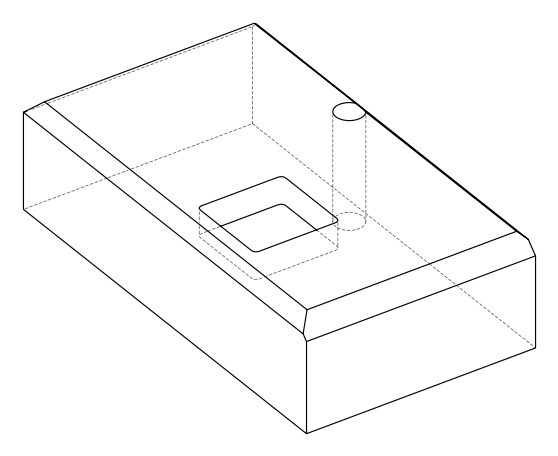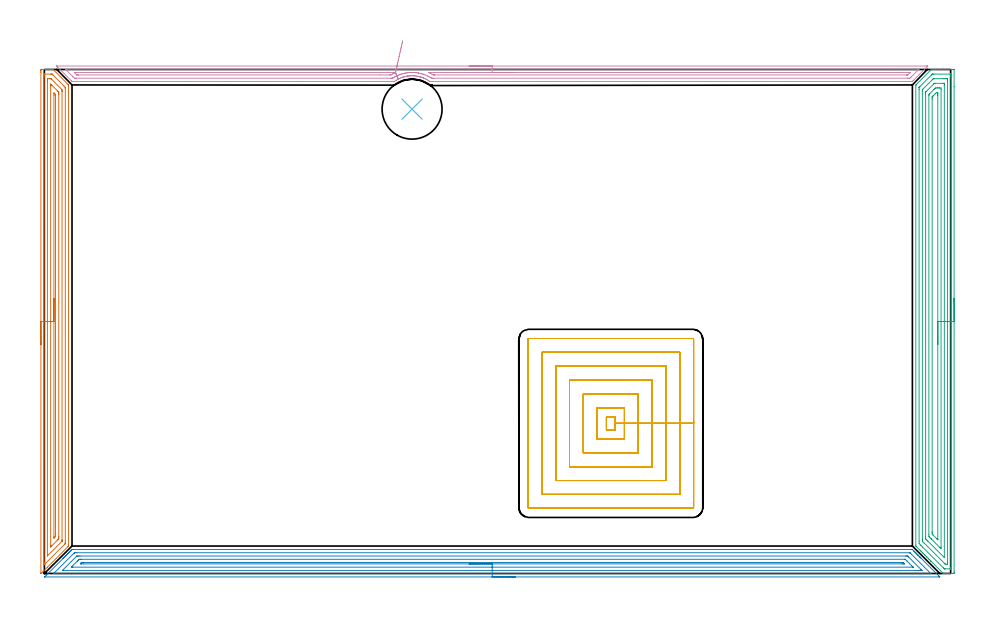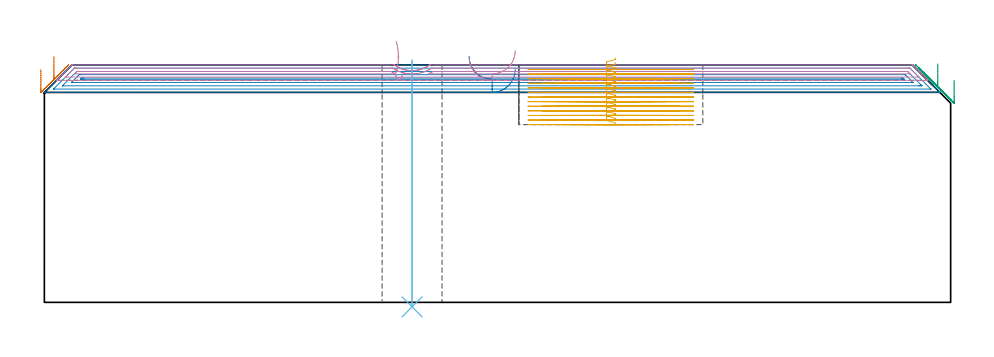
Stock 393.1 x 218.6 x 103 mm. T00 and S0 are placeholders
(PLAN: 6 operations, 2 tool changes, 73.1 min)
(1 AREA_MILL | FG_CHAMFER_SURFACE | UGT0205_001 | 8.63 min | 15742 mm3)
(2 AREA_MILL_1 | FG_CHAMFER_SURFACE_1 | UGT0205_001 | 15.25 min | 27221 mm3)
(3 AREA_MILL_2 | FG_CHAMFER_SURFACE_2 | UGT0205_001 | 10.56 min | 29268 mm3)
(4 AREA_MILL_3 | FG_CHAMFER_SURFACE_3 | UGT0205_001 | 9.13 min | 8290 mm3)
(5 MILL_RECTANGULAR_POCKET | POCKET_RECTANGULAR_STRAIGHT | NXT0201_009 | Follow Part, ap 2, ae 75% | 29.07 min | 168247 mm3)
(6 INDEXABLE_INSERT_DRILL_THROUGH_HOLE_FROM_SOLID | STEP1HOLE | NXT0302_023 | 0.43 min | 54596 mm3)
(TOOL UGT0205_001 | Chamfer Mill 20 x 3 x 45 deg. | D20 FL50 Z2)
(TOOL NXT0201_009 | ENDMILL 8mm [2P460-0800-NA 1630] | D8 FL26 Z6)
(TOOL NXT0302_023 | Index. Insert Drill 26mm [880-D2600L32-05] | D26 PA176 FL130 Z2)
(OP 1 AREA_MILL)
G17 G21 G94 G90
T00 M6
G54
G17 G0 G90 X-1.499 Y99.278 S1061 M3
G43 Z113. H0
Z101.001
G94 G1 Y99.316 Z100.129 F250.
Y99.43 Z99.265
Y99.618 Z98.413
Y99.881 Z97.581
Y100.215 Z96.775
Y100.617 Z96.001
Y101.086 Z95.265
Y101.617 Z94.573
Y102.207 Z93.93
Y102.85 Z93.341
Y103.542 Z92.809
Y104.278 Z92.341
Y105.051 Z91.938
Y105.857 Z91.604
Y106.689 Z91.342
Y107.541 Z91.153
Y108.406 Z91.039
Y109.278 Z91.001
X-1.5 Y217.455 Z91.
X-1.499 Y218.011 Z91.001
X-1.496 Y218.342 Z91.002
X-1.492 Y218.59 Z91.003
X-1.172 Y218.6 Z91.323
X-0.876 Z91.62
X-0.299 Z92.195
X0.293 Z92.791
X0.573 Z93.07
X2.318 Z94.814
X2.879 Z95.378
X3.191 Z95.69
X3.627 Z96.126
X3.785 Y218.599 Z96.282
X3.8 Y218.592 Z96.297
X3.82 Y218.581 Z96.317
X10.182 Y212.218 Z102.682
X10.438 Y211.96 Z102.934
X10.504 Y211.887 Z102.996
X10.5 Y211.776 Z103.
Y12.13
X10.508 Y11.913 Z102.991
X10.437 Y11.838 Z102.928
X10.269 Y11.668 Z102.766
X1.373 Y2.773 Z93.872
X-1.133 Y0.267 Z91.363
X-1.172 Y0.231 Z91.324
X-1.323 Y0.099 Z91.175
X-1.435 Y0. Z91.062
X-1.486 Y-0.036 Z91.011
X-1.487 Y-0.037 Z91.009
X-1.492 Y-0.005 Z91.006
X-1.493 Y0.001 Z91.005
X-1.495 Y0.046 Z91.004
X-1.498 Y0.099 Z91.002
X-1.499 Y109.278 Z91.001
X-0.085 Z92.415
X-0.086 Y215.338 Z92.414
X-0.085 Y216.01 Z92.415
X-0.083 Y216.229 Z92.417
X-0.079 Y216.563 Z92.421
X-0.068 Y216.59 Z92.432
X-0.008 Y216.594 Z92.492
X0.089 Y216.598 Z92.589
X0.21 Y216.6 Z92.71
X2.828 Y216.599 Z95.328
X3.191 Y216.595 Z95.691
X3.312 Y216.59 Z95.812
X3.352 Y216.586 Z95.852
X3.385 Y216.557 Z95.885
X3.452 Y216.494 Z95.952
X3.721 Y216.229 Z96.221
X8.427 Y211.523 Z100.927
X9.061 Y210.881 Z101.561
X9.079 Y210.855 Z101.579
X9.082 Y210.838 Z101.582
X9.084 Y210.797 Z101.584
X9.085 Y210.713 Z101.585
X9.086 Y210.545 Z101.586
X9.085 Y13.913 Z101.585
X9.084 Y13.243 Z101.584
X9.081 Y13.022 Z101.581
X9.079 Y12.943 Z101.579
X9.018 Y12.876 Z101.518
X8.919 Y12.773 Z101.419
X8.795 Y12.646 Z101.295
X0.259 Y4.11 Z92.759
X0.048 Y3.905 Z92.548
X-0.029 Y3.833 Z92.471
X-0.077 Y3.795 Z92.423
X-0.08 Y3.886 Z92.42
X-0.082 Y4.11 Z92.418
X-0.084 Y4.505 Z92.416
Y4.781
X-0.085 Y109.278 Z92.415
X1.329 Z93.829
Y213.675
X1.333 Y214.446 Z93.833
X1.335 Y214.56 Z93.835
X1.339 Y214.59 Z93.839
X1.371 Y214.593 Z93.871
X1.446 Y214.596 Z93.946
X2.168 Y214.6 Z94.668
X2.318 Y214.599 Z94.818
X2.469 Y214.597 Z94.969
X2.77 Y214.59 Z95.27
X2.912 Y214.577 Z95.412
X2.959 Y214.535 Z95.459
X3.053 Y214.446 Z95.553
X7.51 Y209.99 Z100.01
X7.554 Y209.944 Z100.054
X7.651 Y209.838 Z100.151
X7.664 Y209.458 Z100.164
X7.669 Y209.218 Z100.169
X7.671 Y209.099 Z100.171
Y14.685
X7.67 Y14.299 Z100.17
X7.667 Y14.107 Z100.167
X7.664 Y14.012 Z100.164
X7.657 Y13.968 Z100.157
X7.612 Y13.913 Z100.112
X7.584 Y13.883 Z100.084
X7.554 Y13.853 Z100.054
X1.411 Y7.71 Z93.911
X1.373 Y7.675 Z93.873
X1.353 Y7.664 Z93.853
X1.336 Y7.658 Z93.836
X1.334 Y7.675 Z93.834
X1.332 Y7.701 Z93.832
X1.331 Y7.792 Z93.831
X1.329 Y109.278 Z93.829
X2.744 Z95.244
X2.743 Y211.339 Z95.243
X2.744 Y211.773 Z95.244
X2.747 Y212.226 Z95.247
X2.749 Y212.278 Z95.249
X2.945 Y212.096 Z95.445
X3.106 Y211.943 Z95.606
X3.191 Y211.86 Z95.691
X3.279 Y211.773 Z95.779
X5.809 Y209.242 Z98.309
X5.952 Y209.099 Z98.452
X6.101 Y208.945 Z98.601
X6.202 Y208.837 Z98.702
X6.251 Y208.779 Z98.751
X6.252 Y208.754 Z98.752
X6.255 Y208.643 Z98.755
X6.257 Y208.208 Z98.757
Y207.75
Y16.13
X6.256 Y15.696 Z98.756
X6.253 Y15.242 Z98.753
X6.25 Y15.026 Z98.75
X6.05 Y14.805 Z98.55
X5.93 Y14.681 Z98.43
X5.809 Y14.558 Z98.309
X3.191 Y11.94 Z95.691
X2.841 Y11.598 Z95.341
X2.78 Y11.541 Z95.28
X2.75 Y11.523 Z95.25
X2.747 Y11.566 Z95.247
X2.746 Y11.602 Z95.246
X2.745 Y11.696 Z95.245
X2.744 Y12.131 Z95.244
Y109.278
X4.158 Z96.658
X4.157 Y207.411 Z96.657
X4.16 Y208.109 Z96.66
X4.163 Y208.208 Z96.663
X4.174 Y208.416 Z96.674
X4.236 Y208.358 Z96.736
X4.393 Y208.208 Z96.893
X4.639 Y207.958 Z97.139
X4.764 Y207.826 Z97.264
X4.837 Y207.748 Z97.337
X4.838 Y207.728 Z97.338
X4.841 Y207.633 Z97.341
X4.843 Y207.442 Z97.343
Y207.412
X4.842 Y16.515 Z97.342
X4.838 Y16.154 Z97.338
X4.836 Y16.067 Z97.336
X4.795 Y16.005 Z97.295
X4.716 Y15.921 Z97.216
X4.497 Y15.696 Z96.997
X4.397 Y15.596 Z96.897
X4.277 Y15.478 Z96.777
X4.184 Y15.39 Z96.684
X4.171 Y15.379 Z96.671
X4.166 Y15.428 Z96.666
X4.16 Y15.597 Z96.66
X4.159 Y15.696 Z96.659
Y15.824
X4.158 Y109.278 Z96.658
Y110.149 Z96.696
Y111.014 Z96.81
Y111.866 Z96.999
Y112.698 Z97.261
Y113.504 Z97.595
Y114.278 Z97.998
Y115.013 Z98.466
Y115.706 Z98.997
Y116.349 Z99.587
Y116.938 Z100.23
Y117.469 Z100.922
Y117.938 Z101.658
Y118.341 Z102.432
Y118.675 Z103.238
Y118.937 Z104.07
Y119.126 Z104.921
Y119.24 Z105.786
Y119.278 Z106.658
G0 Z113.
M5
M2
(OP 2 AREA_MILL_1)
G17 G21 G94 G90
T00 M6
G54
G17 G0 G90 X204.25 Y-1.5 S1061 M3
G43 Z113. H0
Z101.1
G94 G1 X204.212 Z100.228 F250.
X204.098 Z99.363
X203.909 Z98.512
X203.647 Z97.68
X203.313 Z96.874
X202.91 Z96.1
X202.442 Z95.364
X201.91 Z94.672
X201.321 Z94.029
X200.678 Z93.44
X199.986 Z92.908
X199.25 Z92.44
X198.476 Z92.037
X197.67 Z91.703
X196.838 Z91.441
X195.986 Z91.252
X195.122 Z91.138
X194.25 Z91.1
X0.224
X0.129 Y-1.494 Z91.104
X0.119 Y-1.492 Z91.105
X0.129 Y-1.469 Z91.128
X0.967 Y-0.632 Z91.967
X8.13 Y6.531 Z99.128
X8.174 Y6.575 Z99.174
X8.384 Y6.784 Z99.383
X8.427 Y6.828 Z99.426
X8.472 Y6.873 Z99.472
X8.68 Y7.081 Z99.68
X8.724 Y7.126 Z99.723
X8.77 Y7.171 Z99.77
X8.977 Y7.378 Z99.977
X9.022 Y7.423 Z100.02
X9.068 Y7.469 Z100.068
X9.274 Y7.674 Z100.273
X9.319 Y7.72 Z100.318
X9.366 Y7.767 Z100.366
X9.57 Y7.971 Z100.57
X9.616 Y8.018 Z100.615
X9.664 Y8.065 Z100.664
X9.867 Y8.268 Z100.867
X9.914 Y8.315 Z100.912
X9.962 Y8.363 Z100.962
X10.164 Y8.564 Z101.163
X10.211 Y8.612 Z101.209
X10.26 Y8.661 Z101.26
X10.46 Y8.861 Z101.46
X10.508 Y8.91 Z101.507
X10.558 Y8.959 Z101.558
X10.757 Y9.158 Z101.757
X10.806 Y9.207 Z101.804
X10.856 Y9.257 Z101.856
X11.054 Y9.454 Z102.053
X11.103 Y9.504 Z102.101
X11.154 Y9.555 Z102.153
X11.35 Y9.751 Z102.35
X11.4 Y9.802 Z102.399
X11.699 Y10.099 Z102.699
X11.995 Y10.396 Z102.994
X11.997 Y10.397 Z102.995
X12.003 Y10.401 Z102.996
X12.342 Y10.4 Z103.
X376.154
X376.496 Y10.401 Z102.996
X376.503 Y10.397 Z102.995
X376.505 Y10.396 Z102.994
X377.048 Y9.852 Z102.451
X377.1 Y9.802 Z102.399
X377.149 Y9.751 Z102.35
X377.346 Y9.554 Z102.153
X377.397 Y9.504 Z102.101
X377.446 Y9.454 Z102.053
X377.644 Y9.256 Z101.855
X377.694 Y9.207 Z101.804
X377.743 Y9.158 Z101.757
X377.942 Y8.959 Z101.557
X377.992 Y8.91 Z101.507
X378.039 Y8.861 Z101.46
X378.24 Y8.661 Z101.26
X378.289 Y8.612 Z101.209
X378.336 Y8.564 Z101.163
X378.538 Y8.363 Z100.962
X378.586 Y8.315 Z100.912
X378.633 Y8.268 Z100.867
X378.836 Y8.065 Z100.664
X378.884 Y8.018 Z100.615
X378.929 Y7.971 Z100.57
X379.134 Y7.767 Z100.366
X379.181 Y7.72 Z100.318
X379.226 Y7.674 Z100.273
X379.432 Y7.469 Z100.068
X379.478 Y7.423 Z100.02
X379.523 Y7.378 Z99.977
X379.73 Y7.171 Z99.77
X379.775 Y7.126 Z99.723
X379.819 Y7.081 Z99.68
X380.028 Y6.873 Z99.472
X380.073 Y6.828 Z99.426
X380.116 Y6.784 Z99.383
X380.326 Y6.575 Z99.174
X380.37 Y6.531 Z99.128
X388.073 Y-1.172 Z91.427
X388.249 Y-1.348 Z91.25
X388.371 Y-1.474 Z91.124
X388.383 Y-1.494 Z91.103
X388.371 Y-1.499 Z91.099
X194.25 Y-1.5 Z91.1
Y-0.086 Z92.514
X4.301
X3.988 Y-0.079 Z92.521
X4.004 Y-0.056 Z92.544
X4.045 Y-0.01 Z92.59
X4.171 Y0.12 Z92.72
X4.301 Y0.251 Z92.851
X12.653 Y8.603 Z101.203
X12.963 Y8.91 Z101.51
X13.021 Y8.962 Z101.562
X13.042 Y8.979 Z101.579
X13.088 Y8.981 Z101.581
X13.165 Y8.985 Z101.585
X13.24
X14.057 Y8.986 Z101.586
X375.185 Y8.985 Z101.585
X375.26 Y8.984 Z101.584
X375.336 Y8.981 Z101.581
X375.465 Y8.973 Z101.573
X375.532 Y8.91 Z101.51
X376.154 Y8.295 Z100.895
X384.46 Y-0.01 Z92.59
X384.495 Y-0.048 Z92.552
X384.515 Y-0.071 Z92.529
X384.518 Y-0.077 Z92.523
X384.502 Y-0.079 Z92.521
X384.351 Y-0.084 Z92.516
X384.275 Y-0.086 Z92.514
X194.25
Y1.328 Z93.928
X8.323 Y1.329 Z93.929
X7.923 Y1.33 Z93.93
X7.876 Y1.332 Z93.932
X7.858 Y1.335 Z93.935
X7.849 Y1.339 Z93.939
X7.854 Y1.35 Z93.95
X7.861 Y1.36 Z93.96
X7.876 Y1.377 Z93.977
X13.88 Y7.379 Z99.979
X13.967 Y7.463 Z100.063
X14.039 Y7.528 Z100.128
X14.083 Y7.564 Z100.164
X14.134 Y7.566 Z100.166
X14.582 Y7.57 Z100.17
X15.027 Y7.571 Z100.171
X15.475
X373.473
X373.922 Y7.57 Z100.17
X374.366 Y7.565 Z100.165
X374.425 Y7.564 Z100.164
X374.488 Y7.504 Z100.104
X374.619 Y7.379 Z99.979
X374.874 Y7.126 Z99.726
X380.225 Y1.774 Z94.374
X380.624 Y1.371 Z93.971
X380.651 Y1.335 Z93.935
X380.624 Y1.334 Z93.934
X380.175 Y1.33 Z93.93
X379.73 Y1.329 Z93.929
X379.282 Y1.328 Z93.928
X194.25
Y2.743 Z95.343
X12.346
X12.268 Y2.744 Z95.344
X11.713 Y2.753 Z95.353
X11.982 Y3.029 Z95.629
X12.135 Y3.185 Z95.785
X14.29 Y5.342 Z97.942
X14.659 Y5.709 Z98.309
X15.027 Y6.074 Z98.674
X15.111 Y6.15 Z98.75
X15.921 Y6.157 Z98.757
X15.998
X373.064 Y6.156 Z98.756
X373.268 Y6.154 Z98.754
X373.369 Y6.151 Z98.751
X373.391 Y6.149 Z98.749
X373.419 Y6.125 Z98.725
X373.473 Y6.077 Z98.677
X374.209 Y5.342 Z97.942
X376.154 Y3.397 Z95.997
X376.748 Y2.799 Z95.399
X376.78 Y2.763 Z95.363
X376.79 Y2.749 Z95.349
X376.786 Y2.748 Z95.348
X376.697 Y2.745 Z95.345
X376.516 Y2.743 Z95.343
X194.25
Y4.157 Z96.757
X16.815
X16.214 Y4.158 Z96.758
X15.921 Y4.16 Z96.76
X15.644 Y4.164 Z96.764
X15.856 Y4.45 Z97.05
X15.886 Y4.485 Z97.085
X15.921 Y4.522 Z97.122
X16.093 Y4.683 Z97.283
X16.151 Y4.736 Z97.336
X16.222 Y4.738 Z97.338
X16.523 Y4.742 Z97.342
X16.815 Y4.743 Z97.343
X17.415
X371.685 Y4.742 Z97.342
X372.289 Y4.739 Z97.339
X372.353 Y4.736 Z97.336
X372.503 Y4.596 Z97.196
X372.579 Y4.523 Z97.123
X372.652 Y4.45 Z97.05
X372.724 Y4.376 Z96.976
X372.863 Y4.229 Z96.829
X372.924 Y4.162 Z96.762
X372.913 Y4.16 Z96.76
X372.871 Y4.158 Z96.758
X372.579 Y4.157 Z96.757
X371.979
X194.25
X193.378 Z96.795
X192.514 Z96.909
X191.662 Z97.098
X190.83 Z97.36
X190.024 Z97.694
X189.25 Z98.097
X188.514 Z98.565
X187.822 Z99.096
X187.179 Z99.686
X186.59 Z100.329
X186.058 Z101.021
X185.59 Z101.757
X185.187 Z102.531
X184.853 Z103.337
X184.591 Z104.169
X184.402 Z105.02
X184.288 Z105.885
X184.25 Z106.757
G0 Z113.
M5
M2
(OP 3 AREA_MILL_2)
G17 G21 G94 G90
T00 M6
G54
G17 G0 G90 X394.6 Y119.3 S1061 M3
G43 Z113. H0
Z96.4
G94 G1 Y119.262 Z95.528 F250.
Y119.148 Z94.664
Y118.959 Z93.812
Y118.697 Z92.98
Y118.363 Z92.174
Y117.96 Z91.4
Y117.492 Z90.664
Y116.96 Z89.972
Y116.371 Z89.329
Y115.728 Z88.74
Y115.036 Z88.209
Y114.3 Z87.74
Y113.526 Z87.337
Y112.72 Z87.003
Y111.888 Z86.741
Y111.037 Z86.552
Y110.172 Z86.438
Y109.3 Z86.4
X394.599 Y0.632 Z86.401
X394.596 Y0.229
X394.592 Y0.01 Z86.404
X394.2 Y0. Z86.796
X391.567 Z89.429
X390.839 Z90.161
X390.539 Z90.461
X389.915 Z91.083
X389.899 Y0.002 Z91.099
X389.897 Z91.101
X384.676 Y5.224 Z96.324
X384.544 Y5.354 Z96.453
X384.497 Y5.403 Z96.501
X383.844 Y6.056 Z97.156
X383.667 Y6.232 Z97.33
X383.013 Y6.888 Z97.987
X382.789 Y7.109 Z98.207
X382.181 Y7.719 Z98.818
X382.112 Y7.788 Z98.887
X381.911 Y7.987 Z99.085
X381.35 Y8.55 Z99.65
X381.217 Y8.682 Z99.781
X381.033 Y8.865 Z99.963
X380.518 Y9.382 Z100.482
X380.156 Y9.743 Z100.841
X379.863 Y10.035 Z101.133
X378.335 Y11.564 Z102.663
X378.126 Y11.774 Z102.869
X377.999 Y11.905 Z102.984
X378. Y12.259 Z103.
Y211.707
X378.003 Y211.895 Z102.989
X378.142 Y212.043 Z102.857
X384.619 Y218.52 Z96.379
X384.69 Y218.59 Z96.307
X384.963 Y218.6 Z96.032
X385.272 Z95.728
X385.573 Z95.427
X386.3 Z94.695
X387.541 Z93.456
X388.933 Z92.062
X394.2 Z86.798
X394.459 Y218.598 Z86.538
X394.592 Y218.59 Z86.406
X394.599 Y218.455 Z86.399
X394.6 Y211.176 Z86.4
Y109.3
X393.186 Z87.814
X393.185 Y2.561 Z87.815
X393.184 Y2.421 Z87.816
X393.179 Y2.045 Z87.821
X393.174 Y2.01 Z87.826
X393.106 Y2.006 Z87.894
X392.996 Y2.002 Z88.004
X392.857 Y2. Z88.143
X390.689 Y2.001 Z90.311
X390.551 Y2.002 Z90.449
X390.441 Y2.006 Z90.559
X390.369 Y2.01 Z90.631
X390.316 Y2.046 Z90.684
X389.93 Y2.421 Z91.07
X380.985 Y11.365 Z100.015
X380.156 Y12.196 Z100.844
X380.094 Y12.259 Z100.906
X379.421 Y13.008 Z101.579
X379.414 Y14.048 Z101.586
Y209.918
X379.416 Y210.671 Z101.584
X379.419 Y210.812 Z101.581
X379.421 Y210.855 Z101.579
X379.456 Y210.895 Z101.544
X379.525 Y210.97 Z101.475
X379.63 Y211.079 Z101.37
X379.763 Y211.213 Z101.237
X384.729 Y216.179 Z96.271
X385.083 Y216.525 Z95.917
X385.131 Y216.57 Z95.869
X385.165 Y216.59 Z95.835
X385.216 Y216.593 Z95.784
X385.422 Y216.597 Z95.578
X385.887 Y216.6 Z95.113
X392.909 Z88.091
X393.11 Y216.597 Z87.89
X393.146 Y216.594 Z87.854
X393.179 Y216.59 Z87.821
X393.18 Y216.542 Z87.82
X393.185 Y216.319 Z87.815
Y216.179
X393.186 Y215.423 Z87.814
Y109.3
X391.772 Z89.228
X391.771 Y4.896 Z89.229
X391.766 Y4.21 Z89.234
X391.765 Y4.008 Z89.235
X391.567 Z89.433
X390.885 Y4.01 Z90.115
X390.788 Y4.024 Z90.212
X390.689 Y4.115 Z90.311
X390.59 Y4.21 Z90.41
X381.646 Y13.154 Z99.354
X381.033 Y13.775 Z99.967
X380.9 Y13.916 Z100.1
X380.839 Y13.985 Z100.161
X380.836 Y14.048 Z100.164
X380.832 Y14.254 Z100.168
X380.829 Y14.943 Z100.171
Y15.151
Y209.232
X380.832 Y209.575 Z100.168
X380.835 Y209.746 Z100.165
X380.838 Y209.827 Z100.162
X380.92 Y209.918 Z100.08
X380.976 Y209.976 Z100.024
X381.033 Y210.034 Z99.967
X385.422 Y214.422 Z95.578
X385.594 Y214.583 Z95.406
X385.758 Y214.59 Z95.242
X386.095 Y214.598 Z94.905
X389.811 Y214.6 Z91.189
X390.689 Z90.311
X391.362 Y214.599 Z89.638
X391.567 Y214.594 Z89.433
X391.765 Y214.589 Z89.235
X391.768 Y214.39 Z89.232
X391.77 Y214.183 Z89.23
X391.771 Y213.496 Z89.229
Y213.287
X391.772 Y109.3 Z89.228
X390.357 Z90.643
Y6.893
X383.2 Y14.048 Z97.8
X382.789 Y14.462 Z98.211
X382.315 Y14.943 Z98.685
X382.25 Y15.017 Z98.75
X382.247 Y15.082 Z98.753
X382.245 Y15.221 Z98.755
X382.243 Y15.499 Z98.757
Y15.837
Y207.791
X382.244 Y208.129 Z98.756
X382.247 Y208.681 Z98.753
X382.25 Y208.768 Z98.75
X382.26 Y208.799 Z98.74
X382.286 Y208.828 Z98.714
X382.473 Y209.024 Z98.527
X385.733 Y212.284 Z95.267
X385.924 Y212.472 Z95.076
X385.994 Y212.538 Z95.006
X386.034 Y212.574 Z94.966
X386.082 Y212.59 Z94.918
X386.3 Y212.6 Z94.7
X389.811 Z91.189
X390.249 Y212.592 Z90.751
X390.351 Y212.589 Z90.649
X390.354 Y212.52 Z90.646
X390.355 Y212.448 Z90.645
X390.357 Y212.045 Z90.643
Y211.707
Y109.3
X388.943 Z92.057
Y11.355
X388.933 Y10.777 Z92.067
X388.335 Y11.365 Z92.665
X384.755 Y14.943 Z96.245
X384.544 Y15.154 Z96.456
X383.866 Y15.837 Z97.134
X383.667 Y16.044 Z97.333
X383.657 Y16.741 Z97.343
Y207.245
X383.667 Y207.756 Z97.333
X383.848 Y207.945 Z97.152
X384.028 Y208.129 Z96.972
X385.816 Y209.918 Z95.184
X386.062 Y210.161 Z94.938
X386.3 Y210.392 Z94.7
X386.515 Y210.594 Z94.485
X387.178 Y210.599 Z93.822
X387.387 Y210.6 Z93.613
X388.056 Y210.599 Z92.944
X388.265 Z92.735
X388.933 Y210.59 Z92.067
X388.943 Y209.908 Z92.057
Y109.3
X387.529 Z93.471
X387.528 Y14.943 Z93.472
X387.526 Y14.732 Z93.474
X387.524 Y14.654 Z93.476
X387.522 Y14.638 Z93.478
X387.486 Y14.67 Z93.514
X387.394 Y14.758 Z93.606
X387.205 Y14.943 Z93.795
X387.178 Y14.97 Z93.822
X385.416 Y16.731 Z95.584
X385.078 Y17.082 Z95.922
X385.074 Y17.626 Z95.926
X385.072 Y17.983 Z95.928
Y205.803
X385.074 Y206.341 Z95.926
X385.077 Y206.692 Z95.923
X385.089 Y206.729 Z95.911
X385.114 Y206.758 Z95.886
X385.182 Y206.831 Z95.818
X385.422 Y207.075 Z95.578
X385.502 Y207.154 Z95.498
X386.388 Y208.04 Z94.612
X386.477 Y208.129 Z94.523
X386.835 Y208.479 Z94.165
X386.949 Y208.59 Z94.051
X387.178 Y208.594 Z93.822
X387.332 Z93.668
X387.454 Y208.59 Z93.546
X387.522 Y208.58 Z93.478
X387.524 Y208.487 Z93.476
X387.527 Y208.129 Z93.473
X387.528 Y207.772 Z93.472
X387.529 Y207.235 Z93.471
Y109.3
Y108.428 Z93.509
Y107.564 Z93.623
Y106.712 Z93.812
Y105.88 Z94.074
Y105.074 Z94.408
Y104.3 Z94.811
Y103.564 Z95.28
Y102.872 Z95.811
Y102.229 Z96.4
Y101.64 Z97.043
Y101.109 Z97.735
Y100.64 Z98.471
Y100.237 Z99.245
Y99.903 Z100.051
Y99.641 Z100.883
Y99.452 Z101.735
Y99.338 Z102.6
Y99.3 Z103.471
G0 Z113.
M5
M2
(OP 4 AREA_MILL_3)
G17 G21 G94 G90
T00 M6
G54
G17 G0 G90 X184.25 Y220.1 S1061 M3
G43 Z113. H0
Z106.3
G94 G1 X184.288 Z105.428 F250.
X184.402 Z104.563
X184.591 Z103.712
X184.853 Z102.88
X185.187 Z102.074
X185.59 Z101.3
X186.058 Z100.564
X186.59 Z99.872
X187.179 Z99.229
X187.822 Z98.639
X188.514 Z98.108
X189.25 Z97.64
X190.024 Z97.237
X190.83 Z96.903
X191.662 Z96.641
X192.514 Z96.452
X193.378 Z96.338
X194.25 Z96.3
X383.067
X383.095 Y220.099 Z96.299
X383.19 Y220.093 Z96.297
X383.182 Y220.077 Z96.313
X383.039 Y219.938 Z96.46
X382.9 Y219.798 Z96.598
X379.468 Y216.368 Z100.031
X376.79 Y213.69 Z102.709
X376.567 Y213.468 Z102.928
X376.495 Y213.403 Z102.989
X376.344 Y213.4 Z103.
X167.471
X167.157 Y213.404 Z102.99
X166.993 Y213.519 Z102.879
X166.978 Y213.53 Z102.868
X166.534 Y213.823 Z102.573
X166.084 Y214.102 Z102.294
X165.632 Y214.359 Z102.04
X165.19 Y214.583 Z101.816
X164.745 Y214.788 Z101.61
X164.576 Y214.86 Z101.54
X164.347 Y214.954 Z101.441
X164.296 Y214.976 Z101.42
X164.11 Y215.047 Z101.35
X163.925 Y215.117 Z101.281
X163.552 Y215.249 Z101.149
X163.455 Y215.279 Z101.118
X163.402 Y215.295 Z101.101
X163.182 Y215.359 Z101.038
X163.008 Y215.408 Z100.986
X162.955 Y215.424 Z100.972
X162.881 Y215.444 Z100.954
X162.677 Y215.497 Z100.901
X162.562 Y215.525 Z100.87
X162.507 Y215.539 Z100.856
X162.116 Y215.623 Z100.768
X162.061 Y215.636 Z100.757
X161.613 Y215.721 Z100.677
X161.166 Y215.787 Z100.611
X160.719 Y215.834 Z100.565
X160.675 Y215.837 Z100.562
X160.331 Y215.857 Z100.533
X160.016 Y215.879 Z100.514
X159.825 Y215.891 Z100.502
X159.769 Y215.893 Z100.499
X159.707 Y215.892 Z100.498
X159.626 Y215.894 Z100.499
X159.619 Y215.895
X159.53 Y215.894 Z100.495
X159.479 Z100.497
X159.266 Y215.896 Z100.502
X158.931 Y215.883 Z100.516
X158.545 Y215.855 Z100.537
X158.483 Y215.851 Z100.542
X158.306 Y215.836 Z100.56
X158.037 Y215.811 Z100.587
X157.653 Y215.76 Z100.637
X157.589 Y215.752 Z100.646
X157.559 Y215.747 Z100.651
X157.142 Y215.678 Z100.719
X156.76 Y215.599 Z100.794
X156.694 Y215.586 Z100.808
X156.559 Y215.553 Z100.841
X156.314 Y215.493 Z100.901
X156.248 Y215.478 Z100.919
X156.233 Y215.474 Z100.924
X156.125 Y215.444 Z100.955
X156.04 Y215.419 Z100.979
X155.867 Y215.368 Z101.027
X155.5 Y215.265 Z101.135
X155.448 Y215.25 Z101.15
X155.354 Y215.219 Z101.181
X155.338 Y215.213 Z101.187
X154.975 Y215.078 Z101.317
X154.905 Y215.053 Z101.343
X154.46 Y214.877 Z101.521
X154.011 Y214.677 Z101.722
X153.566 Y214.462 Z101.936
X153.367 Y214.359 Z102.04
X152.672 Y213.951 Z102.449
X151.901 Y213.447 Z102.952
X151.837 Y213.406 Z102.992
X151.404 Y213.4 Z103.
X12.156
X12.005 Y213.403 Z102.989
X11.929 Y213.47 Z102.927
X11.71 Y213.69 Z102.709
X11.697 Y213.702 Z102.697
X5.734 Y219.665 Z96.733
X5.6 Y219.798 Z96.598
X5.461 Y219.938 Z96.46
X5.318 Y220.077 Z96.312
X5.31 Y220.093 Z96.297
X5.309 Y220.095 Z96.295
X5.433 Y220.1 Z96.3
X194.25
Y218.686 Z97.714
X378.819 Y218.685 Z97.715
X379.022 Y218.684 Z97.716
X379.273 Y218.681 Z97.719
X379.311 Y218.68 Z97.72
X379.297 Y218.659 Z97.741
X379.122 Y218.475 Z97.925
X379.022 Y218.372 Z98.028
X376.217 Y215.567 Z100.833
X376.093 Y215.444 Z100.956
X375.772 Y215.131 Z101.269
X375.451 Y214.821 Z101.579
X375.2 Y214.818 Z101.582
X374.559 Y214.815 Z101.585
X374.311 Y214.814 Z101.586
X169.009 Y214.815 Z101.585
X168.364 Y214.819 Z101.581
X168.11 Y214.821 Z101.579
X167.949 Y214.835 Z101.565
X167.712 Y214.976 Z101.424
X167.471 Y215.118 Z101.282
X166.901 Y215.444 Z100.956
X166.579 Y215.613 Z100.787
X166.221 Y215.793 Z100.607
X165.686 Y216.03 Z100.37
X164.994 Y216.315 Z100.085
X164.794 Y216.39 Z100.01
X164.671 Y216.434 Z99.966
X164.201 Y216.586 Z99.814
X163.901 Y216.673 Z99.727
X163.39 Y216.813 Z99.587
X163.008 Y216.905 Z99.495
X162.237 Y217.067 Z99.333
X162.17 Y217.08 Z99.32
X162.116 Y217.088 Z99.312
X161.468 Y217.185 Z99.215
X161.223 Y217.211 Z99.189
X161.194 Y217.214 Z99.186
X160.331 Y217.28 Z99.12
X160.227 Y217.286 Z99.114
X159.82 Y217.303 Z99.097
X159.438 Y217.307 Z99.093
X159.314 Y217.306 Z99.094
X158.545 Y217.275 Z99.125
X158.459 Y217.27 Z99.13
X157.653 Y217.199 Z99.201
X157.64 Y217.198 Z99.202
X157.545 Y217.185 Z99.215
X156.866 Y217.082 Z99.318
X156.76 Y217.063 Z99.337
X156.121 Y216.938 Z99.462
X156.007 Y216.914 Z99.486
X155.867 Y216.879 Z99.521
X155.413 Y216.758 Z99.642
X154.975 Y216.634 Z99.766
X154.723 Y216.561 Z99.839
X154.082 Y216.345 Z100.055
X154.059 Y216.337 Z100.063
X153.998 Y216.315 Z100.085
X153.426 Y216.084 Z100.316
X153.329 Y216.043 Z100.357
X153.19 Y215.98 Z100.42
X152.819 Y215.806 Z100.594
X152.297 Y215.555 Z100.845
X152.223 Y215.516 Z100.884
X152.09 Y215.444 Z100.956
X151.662 Y215.193 Z101.207
X151.404 Y215.039 Z101.361
X151.11 Y214.861 Z101.539
X151.059 Y214.833 Z101.567
X151.033 Y214.821 Z101.579
X150.995 Y214.819 Z101.581
X150.834 Y214.816 Z101.584
X150.512 Y214.815 Z101.585
X150.264 Y214.814 Z101.586
X13.941 Y214.815 Z101.585
X13.692 Y214.816 Z101.584
X13.049 Y214.821 Z101.579
X12.411 Y215.444 Z100.956
X12.156 Y215.695 Z100.705
X9.794 Y218.056 Z98.344
X9.478 Y218.374 Z98.026
X9.203 Y218.659 Z97.741
X9.186 Y218.68 Z97.72
X9.215 Y218.681 Z97.719
X9.302 Y218.684 Z97.716
X9.478 Y218.685 Z97.715
X9.726 Y218.686 Z97.714
X194.25
Y217.272 Z99.128
X375.393 Y217.271 Z99.129
X375.451 Y217.268 Z99.132
X375.454 Y217.266 Z99.134
X375.455 Y217.261 Z99.139
X375.451 Y217.252 Z99.148
X374.515 Y216.315 Z100.085
X374.465 Y216.267 Z100.133
X374.44 Y216.247 Z100.153
X374.429 Y216.24 Z100.16
X374.372 Y216.235 Z100.165
X374.019 Y216.23 Z100.17
X373.843 Y216.229 Z100.171
X169.257
X169.168 Y216.23 Z100.17
X168.992 Y216.235 Z100.165
X168.709 Y216.245 Z100.155
X168.577 Y216.315 Z100.085
X168.08 Y216.592 Z99.808
X167.471 Y216.895 Z99.505
X166.707 Y217.258 Z99.142
X166.695 Y217.264 Z99.136
X166.765 Y217.266 Z99.134
X167.118 Y217.27 Z99.13
X167.295 Y217.271 Z99.129
X167.383 Y217.272 Z99.128
X194.25
X195.122 Z99.166
X195.986 Z99.28
X196.838 Z99.469
X197.67 Z99.732
X198.476 Z100.065
X199.25 Z100.468
X199.986 Z100.937
X200.678 Z101.468
X201.321 Z102.057
X201.91 Z102.701
X202.442 Z103.393
X202.91 Z104.128
X203.313 Z104.902
X203.647 Z105.708
X203.909 Z106.54
X204.098 Z107.392
X204.212 Z108.257
X204.25 Z109.128
G0 Z113.
X155.426 Y231.054
Z99.314
G1 X155.286 Y230.434 Z98.717
X155.134 Y229.765 Z98.177
X154.973 Y229.053 Z97.699
X154.803 Y228.304 Z97.287
X154.625 Y227.522 Z96.943
X154.442 Y226.714 Z96.67
X154.254 Y225.886 Z96.471
X154.063 Y225.044 Z96.346
X153.87 Y224.194 Z96.297
X153.677 Y223.344 Z96.324
X153.486 Y222.499 Z96.427
X153.297 Y221.666 Z96.605
X153.112 Y220.852 Z96.857
X152.933 Y220.062 Z97.181
X152.76 Y219.302 Z97.574
X152.596 Y218.579 Z98.033
X152.442 Y217.897 Z98.556
X152.298 Y217.263 Z99.137
X152.297 Y217.26 Z99.14
X151.644 Y216.952 Z99.448
X151.404 Y216.836 Z99.564
X151.052 Y216.658 Z99.742
X150.512 Y216.359 Z100.041
X150.433 Y216.315 Z100.085
X150.291 Y216.239 Z100.161
X149.972 Y216.232 Z100.168
X149.796 Y216.229 Z100.171
X145.633 Y216.228 Z100.172
X14.746 Y216.229 Z100.171
X14.569 Y216.231 Z100.169
X14.216 Y216.236 Z100.164
X14.068 Y216.244 Z100.156
X14.041 Y216.266 Z100.134
X13.986 Y216.315 Z100.085
X13.941 Y216.358 Z100.042
X13.116 Y217.185 Z99.215
X13.049 Y217.255 Z99.145
X13.048 Y217.267 Z99.133
X13.049 Y217.268 Z99.132
X13.853 Y217.271 Z99.129
X13.941 Y217.272 Z99.128
X152.209 Y217.271 Z99.129
X152.229 Y217.27 Z99.13
X152.297 Y217.265 Z99.135
X152.298 Y217.263 Z99.137
X152.538 Y216.696 Z99.755
X152.757 Y216.182 Z100.425
X152.951 Y215.723 Z101.141
X153.121 Y215.323 Z101.897
X153.265 Y214.985 Z102.689
X153.38 Y214.712 Z103.509
X153.468 Y214.506 Z104.352
X153.526 Y214.368 Z105.212
X153.555 Y214.3 Z106.081
Y214.302 Z106.953
X153.524 Y214.374 Z107.822
X153.464 Y214.515 Z108.681
X153.375 Y214.724 Z109.523
X153.258 Y215.001 Z110.342
X153.113 Y215.342 Z111.132
X152.942 Y215.745 Z111.887
X152.746 Y216.207 Z112.6
X152.526 Y216.725 Z113.267
M5
M2
(OP 5 MILL_RECTANGULAR_POCKET)
G17 G21 G94 G90
T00 M6
G54
G17 G0 G90 X247.6 Y65.268 S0 M3
G43 Z113. H1
Z106.
G94 G1 Y67.9 Z105.295 F250.
X243.8 Z104.277
Y62.3 Z102.776
X247.6 Z101.758
Y65.1 Z101.008
Y67.9 F500.
X243.8
Y62.3
X247.6
Y65.1
X251.6
Y71.9
X239.8
Y58.3
X251.6
Y65.1
X257.6
Y77.9
X233.8
Y52.3
X257.6
Y65.1
X263.6
Y83.9
X227.8
Y46.3
X263.6
Y65.1
X269.6
Y89.9
X221.8
Y40.3
X269.6
Y65.1
X275.6
Y95.9
X215.8
Y34.3
X275.6
Y65.1
X281.6
Y101.5
G3 X281.2 Y101.9 R0.4
G1 X210.2
G3 X209.8 Y101.5 R0.4
G1 Y28.7
G3 X210.2 Y28.3 R0.4
G1 X281.2
G3 X281.6 Y28.7 R0.4
G1 Y65.1
Y66.1
G0 X247.6 Y65.268 Z104.008
G1 Y67.9 Z103.302 F250.
X243.8 Z102.284
Y62.3 Z100.784
X247.6 Z99.766
Y65.1 Z99.015
Y67.9 F500.
X243.8
Y62.3
X247.6
Y65.1
X251.6
Y71.9
X239.8
Y58.3
X251.6
Y65.1
X257.6
Y77.9
X233.8
Y52.3
X257.6
Y65.1
X263.6
Y83.9
X227.8
Y46.3
X263.6
Y65.1
X269.6
Y89.9
X221.8
Y40.3
X269.6
Y65.1
X275.6
Y95.9
X215.8
Y34.3
X275.6
Y65.1
X281.6
Y101.5
G3 X281.2 Y101.9 R0.4
G1 X210.2
G3 X209.8 Y101.5 R0.4
G1 Y28.7
G3 X210.2 Y28.3 R0.4
G1 X281.2
G3 X281.6 Y28.7 R0.4
G1 Y65.1
Y66.1
G0 X247.6 Y65.268 Z102.015
G1 Y67.9 Z101.31 F250.
X243.8 Z100.292
Y62.3 Z98.791
X247.6 Z97.773
Y65.1 Z97.023
Y67.9 F500.
X243.8
Y62.3
X247.6
Y65.1
X251.6
Y71.9
X239.8
Y58.3
X251.6
Y65.1
X257.6
Y77.9
X233.8
Y52.3
X257.6
Y65.1
X263.6
Y83.9
X227.8
Y46.3
X263.6
Y65.1
X269.6
Y89.9
X221.8
Y40.3
X269.6
Y65.1
X275.6
Y95.9
X215.8
Y34.3
X275.6
Y65.1
X281.6
Y101.5
G3 X281.2 Y101.9 R0.4
G1 X210.2
G3 X209.8 Y101.5 R0.4
G1 Y28.7
G3 X210.2 Y28.3 R0.4
G1 X281.2
G3 X281.6 Y28.7 R0.4
G1 Y65.1
Y66.1
G0 X247.6 Y65.268 Z100.023
G1 Y67.9 Z99.318 F250.
X243.8 Z98.3
Y62.3 Z96.799
X247.6 Z95.781
Y65.1 Z95.031
Y67.9 F500.
X243.8
Y62.3
X247.6
Y65.1
X251.6
Y71.9
X239.8
Y58.3
X251.6
Y65.1
X257.6
Y77.9
X233.8
Y52.3
X257.6
Y65.1
X263.6
Y83.9
X227.8
Y46.3
X263.6
Y65.1
X269.6
Y89.9
X221.8
Y40.3
X269.6
Y65.1
X275.6
Y95.9
X215.8
Y34.3
X275.6
Y65.1
X281.6
Y101.5
G3 X281.2 Y101.9 R0.4
G1 X210.2
G3 X209.8 Y101.5 R0.4
G1 Y28.7
G3 X210.2 Y28.3 R0.4
G1 X281.2
G3 X281.6 Y28.7 R0.4
G1 Y65.1
Y66.1
G0 X247.6 Y65.268 Z98.031
G1 Y67.9 Z97.326 F250.
X243.8 Z96.307
Y62.3 Z94.807
X247.6 Z93.789
Y65.1 Z93.038
Y67.9 F500.
X243.8
Y62.3
X247.6
Y65.1
X251.6
Y71.9
X239.8
Y58.3
X251.6
Y65.1
X257.6
Y77.9
X233.8
Y52.3
X257.6
Y65.1
X263.6
Y83.9
X227.8
Y46.3
X263.6
Y65.1
X269.6
Y89.9
X221.8
Y40.3
X269.6
Y65.1
X275.6
Y95.9
X215.8
Y34.3
X275.6
Y65.1
X281.6
Y101.5
G3 X281.2 Y101.9 R0.4
G1 X210.2
G3 X209.8 Y101.5 R0.4
G1 Y28.7
G3 X210.2 Y28.3 R0.4
G1 X281.2
G3 X281.6 Y28.7 R0.4
G1 Y65.1
Y66.1
G0 X247.6 Y65.268 Z96.038
G1 Y67.9 Z95.333 F250.
X243.8 Z94.315
Y62.3 Z92.815
X247.6 Z91.796
Y65.1 Z91.046
Y67.9 F500.
X243.8
Y62.3
X247.6
Y65.1
X251.6
Y71.9
X239.8
Y58.3
X251.6
Y65.1
X257.6
Y77.9
X233.8
Y52.3
X257.6
Y65.1
X263.6
Y83.9
X227.8
Y46.3
X263.6
Y65.1
X269.6
Y89.9
X221.8
Y40.3
X269.6
Y65.1
X275.6
Y95.9
X215.8
Y34.3
X275.6
Y65.1
X281.6
Y101.5
G3 X281.2 Y101.9 R0.4
G1 X210.2
G3 X209.8 Y101.5 R0.4
G1 Y28.7
G3 X210.2 Y28.3 R0.4
G1 X281.2
G3 X281.6 Y28.7 R0.4
G1 Y65.1
Y66.1
G0 X247.6 Y65.268 Z94.046
G1 Y67.9 Z93.341 F250.
X243.8 Z92.323
Y62.3 Z90.822
X247.6 Z89.804
Y65.1 Z89.054
Y67.9 F500.
X243.8
Y62.3
X247.6
Y65.1
X251.6
Y71.9
X239.8
Y58.3
X251.6
Y65.1
X257.6
Y77.9
X233.8
Y52.3
X257.6
Y65.1
X263.6
Y83.9
X227.8
Y46.3
X263.6
Y65.1
X269.6
Y89.9
X221.8
Y40.3
X269.6
Y65.1
X275.6
Y95.9
X215.8
Y34.3
X275.6
Y65.1
X281.6
Y101.5
G3 X281.2 Y101.9 R0.4
G1 X210.2
G3 X209.8 Y101.5 R0.4
G1 Y28.7
G3 X210.2 Y28.3 R0.4
G1 X281.2
G3 X281.6 Y28.7 R0.4
G1 Y65.1
Y66.1
G0 X247.6 Y65.268 Z92.054
G1 Y67.9 Z91.349 F250.
X243.8 Z90.33
Y62.3 Z88.83
X247.6 Z87.812
Y65.1 Z87.062
Y67.9 F500.
X243.8
Y62.3
X247.6
Y65.1
X251.6
Y71.9
X239.8
Y58.3
X251.6
Y65.1
X257.6
Y77.9
X233.8
Y52.3
X257.6
Y65.1
X263.6
Y83.9
X227.8
Y46.3
X263.6
Y65.1
X269.6
Y89.9
X221.8
Y40.3
X269.6
Y65.1
X275.6
Y95.9
X215.8
Y34.3
X275.6
Y65.1
X281.6
Y101.5
G3 X281.2 Y101.9 R0.4
G1 X210.2
G3 X209.8 Y101.5 R0.4
G1 Y28.7
G3 X210.2 Y28.3 R0.4
G1 X281.2
G3 X281.6 Y28.7 R0.4
G1 Y65.1
Y66.1
G0 X247.6 Y65.268 Z90.062
G1 Y67.9 Z89.356 F250.
X243.8 Z88.338
Y62.3 Z86.838
X247.6 Z85.819
Y65.1 Z85.069
Y67.9 F500.
X243.8
Y62.3
X247.6
Y65.1
X251.6
Y71.9
X239.8
Y58.3
X251.6
Y65.1
X257.6
Y77.9
X233.8
Y52.3
X257.6
Y65.1
X263.6
Y83.9
X227.8
Y46.3
X263.6
Y65.1
X269.6
Y89.9
X221.8
Y40.3
X269.6
Y65.1
X275.6
Y95.9
X215.8
Y34.3
X275.6
Y65.1
X281.6
Y101.5
G3 X281.2 Y101.9 R0.4
G1 X210.2
G3 X209.8 Y101.5 R0.4
G1 Y28.7
G3 X210.2 Y28.3 R0.4
G1 X281.2
G3 X281.6 Y28.7 R0.4
G1 Y65.1
Y66.1
G0 X247.6 Y65.268 Z88.069
G1 Y67.9 Z87.364 F250.
X243.8 Z86.346
Y62.3 Z84.845
X247.6 Z83.827
Y65.1 Z83.077
Y67.9 F500.
X243.8
Y62.3
X247.6
Y65.1
X251.6
Y71.9
X239.8
Y58.3
X251.6
Y65.1
X257.6
Y77.9
X233.8
Y52.3
X257.6
Y65.1
X263.6
Y83.9
X227.8
Y46.3
X263.6
Y65.1
X269.6
Y89.9
X221.8
Y40.3
X269.6
Y65.1
X275.6
Y95.9
X215.8
Y34.3
X275.6
Y65.1
X281.6
Y101.5
G3 X281.2 Y101.9 R0.4
G1 X210.2
G3 X209.8 Y101.5 R0.4
G1 Y28.7
G3 X210.2 Y28.3 R0.4
G1 X281.2
G3 X281.6 Y28.7 R0.4
G1 Y65.1
Y66.1
G0 X247.6 Y65.268 Z86.077
G1 Y67.9 Z85.372 F250.
X243.8 Z84.354
Y62.3 Z82.853
X247.6 Z81.835
Y65.1 Z81.085
Y67.9 F500.
X243.8
Y62.3
X247.6
Y65.1
X251.6
Y71.9
X239.8
Y58.3
X251.6
Y65.1
X257.6
Y77.9
X233.8
Y52.3
X257.6
Y65.1
X263.6
Y83.9
X227.8
Y46.3
X263.6
Y65.1
X269.6
Y89.9
X221.8
Y40.3
X269.6
Y65.1
X275.6
Y95.9
X215.8
Y34.3
X275.6
Y65.1
X281.6
Y101.5
G3 X281.2 Y101.9 R0.4
G1 X210.2
G3 X209.8 Y101.5 R0.4
G1 Y28.7
G3 X210.2 Y28.3 R0.4
G1 X281.2
G3 X281.6 Y28.7 R0.4
G1 Y65.1
Y66.1
G0 X247.6 Y65.268 Z84.085
G1 Y67.9 Z83.379 F250.
X243.8 Z82.361
Y62.3 Z80.861
X247.6 Z79.843
Y65.1 Z79.092
Y67.9 F500.
X243.8
Y62.3
X247.6
Y65.1
X251.6
Y71.9
X239.8
Y58.3
X251.6
Y65.1
X257.6
Y77.9
X233.8
Y52.3
X257.6
Y65.1
X263.6
Y83.9
X227.8
Y46.3
X263.6
Y65.1
X269.6
Y89.9
X221.8
Y40.3
X269.6
Y65.1
X275.6
Y95.9
X215.8
Y34.3
X275.6
Y65.1
X281.6
Y101.5
G3 X281.2 Y101.9 R0.4
G1 X210.2
G3 X209.8 Y101.5 R0.4
G1 Y28.7
G3 X210.2 Y28.3 R0.4
G1 X281.2
G3 X281.6 Y28.7 R0.4
G1 Y65.1
Y66.1
G0 X247.6 Y65.268 Z82.092
G1 Y67.9 Z81.387 F250.
X243.8 Z80.369
Y62.3 Z78.868
X247.6 Z77.85
Y65.1 Z77.1
Y67.9 F500.
X243.8
Y62.3
X247.6
Y65.1
X251.6
Y71.9
X239.8
Y58.3
X251.6
Y65.1
X257.6
Y77.9
X233.8
Y52.3
X257.6
Y65.1
X263.6
Y83.9
X227.8
Y46.3
X263.6
Y65.1
X269.6
Y89.9
X221.8
Y40.3
X269.6
Y65.1
X275.6
Y95.9
X215.8
Y34.3
X275.6
Y65.1
X281.6
Y101.5
G3 X281.2 Y101.9 R0.4
G1 X210.2
G3 X209.8 Y101.5 R0.4
G1 Y28.7
G3 X210.2 Y28.3 R0.4
G1 X281.2
G3 X281.6 Y28.7 R0.4
G1 Y65.1
Y66.1
G0 Z113.
M5
M2
(OP 6 INDEXABLE_INSERT_DRILL_THROUGH_HOLE_FROM_SOLID)
G17 G21 G94 G90
T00 M6
G54
G17 G0 G90 X159.5 Y201.4 S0 M3
G43 Z113. H1
G94 G81 G98 Z-1.954 F250. R105.
G80
M5
M2
